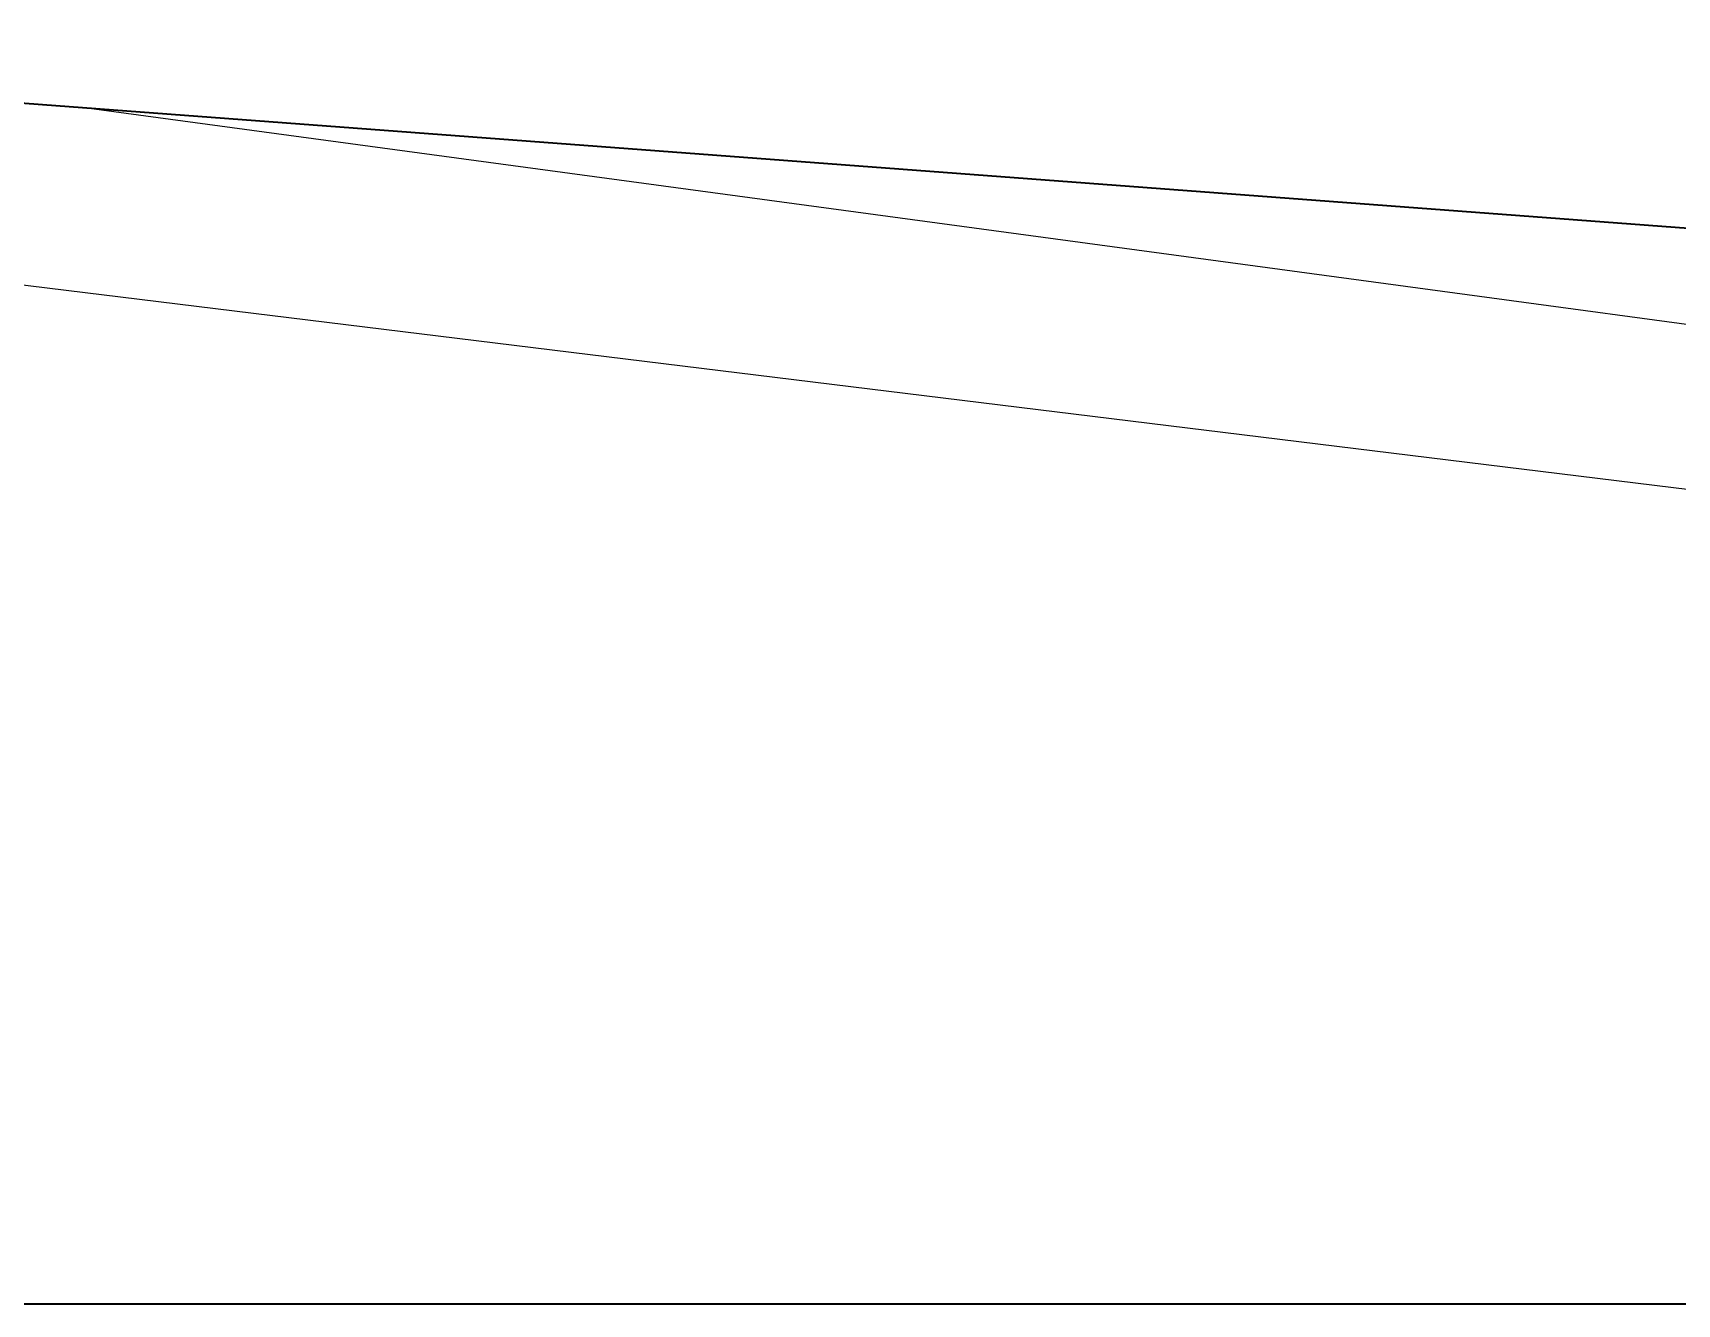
# Model space of a CAD drawing. Header units: millimetres. Extents: x 0 to 1842, y -1115 to 1018.
# Drawn here: x 471.5 to 536.2, y 61.5 to 111.5 of the extents above; entities that cross this region are included whole.
import ezdxf

# ---------------------------------------------------------------- set-up
doc = ezdxf.new("R2010")
doc.units = ezdxf.units.MM
doc.layers.add('Blocks', color=7, linetype='Continuous')
doc.layers.add('Blocks$Inner', color=7, linetype='Continuous', lineweight=25, true_color=0x007f00)
doc.layers.add('Blocks$Outline', color=7, linetype='Continuous', lineweight=35, true_color=0xff3f3f)

# ---------------------------------------------------------------- blocks, each defined once
blk = doc.blocks.new('Oxford High Office Chair Front')
at = {"layer": 'Blocks$Inner'}
for points in [[(396.808, 61.481), (583.061, 61.481)], [(697.919, 91.669), (470.687, 108.744), (437.367, 110.847), (411.989, 111.465), (388.377, 111.434)], [(422.136, 107.568), (576.356, 88.638)], [(593.119, 92.35), (473.743, 108.487)]]:
    blk.add_lwpolyline(points, dxfattribs=at)
at = {"layer": 'Blocks$Outline'}
for points in [[(425.985, 111.124), (437.367, 110.847), (470.687, 108.744), (697.919, 91.669)], [(583.061, 61.481), (413.13, 61.481)]]:
    blk.add_lwpolyline(points, dxfattribs=at)

msp = doc.modelspace()

# ---------------------------------------------------------------- block references
at = {"layer": 'Blocks'}
msp.add_blockref('Oxford High Office Chair Front', (0, 0), dxfattribs=at)

doc.saveas('drawing.dxf')
